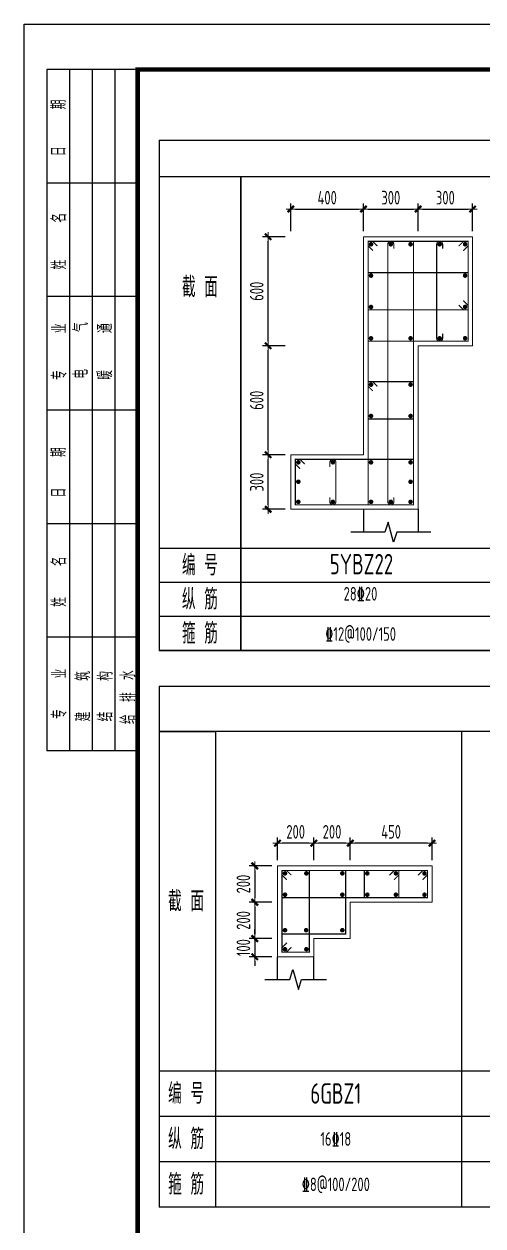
# Model space of a CAD drawing. Extents: x 292423 to 376523, y 106557 to 361882.
# Drawn here: x 292423 to 302519, y 139497 to 165957 of the extents above; entities that cross this region are included whole.
import ezdxf
from ezdxf.enums import TextEntityAlignment as Align

# ---------------------------------------------------------------- set-up
doc = ezdxf.new("R2010")
doc.units = 0
doc.header["$LTSCALE"] = 1000
doc.layers.get('0').update_dxf_attribs({"linetype": 'CONTINUOUS'})
doc.layers.get('Defpoints').update_dxf_attribs({"linetype": 'CONTINUOUS'})
for name, color, linetype in [('1508', 2, 'CONTINUOUS'), ('PUB_TITLE', 4, 'CONTINUOUS'), ('TAB', 7, 'CONTINUOUS'), ('TEXT', 7, 'CONTINUOUS'), ('THIN', 7, 'CONTINUOUS'), ('tk', 7, 'CONTINUOUS')]:
    doc.layers.add(name, color=color, linetype=linetype)
for name, color, linetype, lineweight in [('REIN', 6, 'CONTINUOUS', 18), ('Z-柱大样外框', 7, 'ByLayer', 18), ('Z-详图标注', 3, 'CONTINUOUS', 18)]:
    doc.layers.add(name, color=color, linetype=linetype, lineweight=lineweight)
doc.styles.add('DX', font='tssdeng.shx', dxfattribs={"width": 0.7, "bigfont": 'tssdchn.shx'})
doc.styles.get("Standard").update_dxf_attribs({"font": 'tssdeng.shx', "width": 0.7, "bigfont": 'tssdchn.shx'})
doc.styles.add('TCCAD_Dimension', font='Tssdeng.shx', dxfattribs={"width": 0.7, "bigfont": 'tssdchn.shx'})
doc.dimstyles.new('TCCAD_25_100', dxfattribs={"dimtxt": 300, "dimasz": 100, "dimexe": 125, "dimexo": 125, "dimgap": 100, "dimtad": 1, "dimdec": 0, "dimlfac": 0.25, "dimzin": 0, "dimdsep": 46, "dimtxsty": 'TCCAD_Dimension', "dimblk": '_TCDBK25_100', "dimcen": 0, "dimclrt": 7, "dimadec": 0, "dimazin": 0, "dimtfac": 1, "dimtdec": 0, "dimtix": 1, "dimtmove": 2, "dimatfit": 3, "dimfxl": 1, "dimtolj": 1, "dimtzin": 0, "dimarcsym": 0})

# ---------------------------------------------------------------- blocks, each defined once
blk = doc.blocks.new('_TCDBK25_100')
blk.add_line((-1, 0), (1, 0))
at = {"const_width": 0.5}
blk.add_lwpolyline([(-0.7, -0.7), (0.7, 0.7)], dxfattribs=at)
blk = doc.blocks.new('*D126')
at = {"layer": 'Defpoints', "color": 0}
for p in [(299599, 147924), (299599, 147424), (301399, 147424)]:
    blk.add_point(p, dxfattribs=at)
at = {"layer": 'Z-详图标注', "color": 0, "lineweight": -2}
for p, q in [((299599, 147549), (299599, 148049)), ((301299, 147924), (299699, 147924)), ((301399, 147549), (301399, 148049))]:
    blk.add_line(p, q, dxfattribs=at)
at = {"layer": 'Z-详图标注', "color": 0, "lineweight": -2, "xscale": 100, "yscale": 100, "zscale": 100, "rotation": 180}
blk.add_blockref('_TCDBK25_100', (299599, 147924), dxfattribs=at)
at = {"layer": 'Z-详图标注', "color": 0, "lineweight": -2, "xscale": 100, "yscale": 100, "zscale": 100}
blk.add_blockref('_TCDBK25_100', (301399, 147924), dxfattribs=at)
at = {"layer": 'Z-详图标注', "color": 7, "insert": (300499, 148174), "char_height": 300, "attachment_point": 5, "style": 'TCCAD_Dimension'}
blk.add_mtext('\\A1;450', dxfattribs=at)
blk = doc.blocks.new('*D127')
at = {"layer": 'Defpoints', "color": 0}
for p in [(297999, 147924), (297999, 147424), (298799, 147424)]:
    blk.add_point(p, dxfattribs=at)
at = {"layer": 'Z-详图标注', "color": 0, "lineweight": -2}
for p, q in [((297999, 147549), (297999, 148049)), ((298699, 147924), (298099, 147924)), ((298799, 147549), (298799, 148049))]:
    blk.add_line(p, q, dxfattribs=at)
at = {"layer": 'Z-详图标注', "color": 0, "lineweight": -2, "xscale": 100, "yscale": 100, "zscale": 100, "rotation": 180}
blk.add_blockref('_TCDBK25_100', (297999, 147924), dxfattribs=at)
at = {"layer": 'Z-详图标注', "color": 0, "lineweight": -2, "xscale": 100, "yscale": 100, "zscale": 100}
blk.add_blockref('_TCDBK25_100', (298799, 147924), dxfattribs=at)
at = {"layer": 'Z-详图标注', "color": 7, "insert": (298399, 148174), "char_height": 300, "attachment_point": 5, "style": 'TCCAD_Dimension'}
blk.add_mtext('\\A1;200', dxfattribs=at)
blk = doc.blocks.new('*D128')
at = {"layer": 'Defpoints', "color": 0}
for p in [(297999, 147424), (297499, 146624), (297999, 146624)]:
    blk.add_point(p, dxfattribs=at)
at = {"layer": 'Z-详图标注', "color": 0, "lineweight": -2}
for p, q in [((297874, 147424), (297374, 147424)), ((297499, 147324), (297499, 146724)), ((297874, 146624), (297374, 146624))]:
    blk.add_line(p, q, dxfattribs=at)
at = {"layer": 'Z-详图标注', "color": 0, "lineweight": -2, "xscale": 100, "yscale": 100, "zscale": 100}
for p, rotation in [((297499, 147424), 90), ((297499, 146624), 270)]:
    blk.add_blockref('_TCDBK25_100', p, dxfattribs=dict(at, rotation=rotation))
at = {"layer": 'Z-详图标注', "color": 7, "insert": (297249, 147024), "char_height": 300, "attachment_point": 5, "rotation": 90, "style": 'TCCAD_Dimension'}
blk.add_mtext('\\A1;200', dxfattribs=at)
blk = doc.blocks.new('*D129')
at = {"layer": 'Defpoints', "color": 0}
for p in [(297999, 146624), (297499, 145824), (297999, 145824)]:
    blk.add_point(p, dxfattribs=at)
at = {"layer": 'Z-详图标注', "color": 0, "lineweight": -2}
for p, q in [((297874, 146624), (297374, 146624)), ((297499, 146524), (297499, 145924)), ((297874, 145824), (297374, 145824))]:
    blk.add_line(p, q, dxfattribs=at)
at = {"layer": 'Z-详图标注', "color": 0, "lineweight": -2, "xscale": 100, "yscale": 100, "zscale": 100}
for p, rotation in [((297499, 146624), 90), ((297499, 145824), 270)]:
    blk.add_blockref('_TCDBK25_100', p, dxfattribs=dict(at, rotation=rotation))
at = {"layer": 'Z-详图标注', "color": 7, "insert": (297249, 146224), "char_height": 300, "attachment_point": 5, "rotation": 90, "style": 'TCCAD_Dimension'}
blk.add_mtext('\\A1;200', dxfattribs=at)
blk = doc.blocks.new('*D161')
at = {"layer": 'Defpoints', "color": 0}
for p in [(298799, 147924), (298799, 147424), (299599, 147424)]:
    blk.add_point(p, dxfattribs=at)
at = {"layer": 'Z-详图标注', "color": 0, "lineweight": -2}
for p, q in [((298799, 147549), (298799, 148049)), ((299499, 147924), (298899, 147924)), ((299599, 147549), (299599, 148049))]:
    blk.add_line(p, q, dxfattribs=at)
at = {"layer": 'Z-详图标注', "color": 0, "lineweight": -2, "xscale": 100, "yscale": 100, "zscale": 100, "rotation": 180}
blk.add_blockref('_TCDBK25_100', (298799, 147924), dxfattribs=at)
at = {"layer": 'Z-详图标注', "color": 0, "lineweight": -2, "xscale": 100, "yscale": 100, "zscale": 100}
blk.add_blockref('_TCDBK25_100', (299599, 147924), dxfattribs=at)
at = {"layer": 'Z-详图标注', "color": 7, "insert": (299199, 148174), "char_height": 300, "attachment_point": 5, "style": 'TCCAD_Dimension'}
blk.add_mtext('\\A1;200', dxfattribs=at)
blk = doc.blocks.new('*D162')
at = {"layer": 'Defpoints', "color": 0}
for p in [(297999, 145824), (297499, 145424), (297999, 145424)]:
    blk.add_point(p, dxfattribs=at)
at = {"layer": 'Z-详图标注', "color": 0, "lineweight": -2}
for p, q in [((297874, 145824), (297374, 145824)), ((297499, 145924), (297499, 146024)), ((297499, 145824), (297499, 145424)), ((297874, 145424), (297374, 145424)), ((297499, 145324), (297499, 145224))]:
    blk.add_line(p, q, dxfattribs=at)
at = {"layer": 'Z-详图标注', "color": 0, "lineweight": -2, "xscale": 100, "yscale": 100, "zscale": 100}
for p, rotation in [((297499, 145824), 270), ((297499, 145424), 90)]:
    blk.add_blockref('_TCDBK25_100', p, dxfattribs=dict(at, rotation=rotation))
at = {"layer": 'Z-详图标注', "color": 7, "insert": (297249, 145624), "char_height": 300, "attachment_point": 5, "rotation": 90, "style": 'TCCAD_Dimension'}
blk.add_mtext('\\A1;100', dxfattribs=at)
blk = doc.blocks.new('*D767')
at = {"layer": 'Defpoints', "color": 0}
for p in [(297792, 156474), (298292, 156474), (298292, 155274)]:
    blk.add_point(p, dxfattribs=at)
at = {"layer": 'Z-详图标注', "color": 0, "lineweight": -2}
for p, q in [((298167, 156474), (297667, 156474)), ((297792, 155374), (297792, 156374)), ((298167, 155274), (297667, 155274))]:
    blk.add_line(p, q, dxfattribs=at)
at = {"layer": 'Z-详图标注', "color": 0, "lineweight": -2, "xscale": 100, "yscale": 100, "zscale": 100}
for p, rotation in [((297792, 156474), 90), ((297792, 155274), 270)]:
    blk.add_blockref('_TCDBK25_100', p, dxfattribs=dict(at, rotation=rotation))
at = {"layer": 'Z-详图标注', "color": 7, "insert": (297542, 155874), "char_height": 300, "attachment_point": 5, "rotation": 90, "style": 'TCCAD_Dimension'}
blk.add_mtext('\\A1;300', dxfattribs=at)
blk = doc.blocks.new('*D768')
at = {"layer": 'Defpoints', "color": 0}
for p in [(297792, 158874), (298292, 158874), (298292, 156474)]:
    blk.add_point(p, dxfattribs=at)
at = {"layer": 'Z-详图标注', "color": 0, "lineweight": -2}
for p, q in [((298167, 158874), (297667, 158874)), ((297792, 156574), (297792, 158774)), ((298167, 156474), (297667, 156474))]:
    blk.add_line(p, q, dxfattribs=at)
at = {"layer": 'Z-详图标注', "color": 0, "lineweight": -2, "xscale": 100, "yscale": 100, "zscale": 100}
for p, rotation in [((297792, 158874), 90), ((297792, 156474), 270)]:
    blk.add_blockref('_TCDBK25_100', p, dxfattribs=dict(at, rotation=rotation))
at = {"layer": 'Z-详图标注', "color": 7, "insert": (297542, 157674), "char_height": 300, "attachment_point": 5, "rotation": 90, "style": 'TCCAD_Dimension'}
blk.add_mtext('\\A1;600', dxfattribs=at)
blk = doc.blocks.new('*D769')
at = {"layer": 'Defpoints', "color": 0}
for p in [(297792, 161274), (298292, 161274), (298292, 158874)]:
    blk.add_point(p, dxfattribs=at)
at = {"layer": 'Z-详图标注', "color": 0, "lineweight": -2}
for p, q in [((298167, 161274), (297667, 161274)), ((297792, 158974), (297792, 161174)), ((298167, 158874), (297667, 158874))]:
    blk.add_line(p, q, dxfattribs=at)
at = {"layer": 'Z-详图标注', "color": 0, "lineweight": -2, "xscale": 100, "yscale": 100, "zscale": 100}
for p, rotation in [((297792, 161274), 90), ((297792, 158874), 270)]:
    blk.add_blockref('_TCDBK25_100', p, dxfattribs=dict(at, rotation=rotation))
at = {"layer": 'Z-详图标注', "color": 7, "insert": (297542, 160074), "char_height": 300, "attachment_point": 5, "rotation": 90, "style": 'TCCAD_Dimension'}
blk.add_mtext('\\A1;600', dxfattribs=at)
blk = doc.blocks.new('*D786')
at = {"layer": 'Defpoints', "color": 0}
for p in [(299892, 161884), (298292, 161274), (299892, 161274)]:
    blk.add_point(p, dxfattribs=at)
at = {"layer": 'Z-详图标注', "color": 0, "lineweight": -2}
for p, q in [((298292, 161399), (298292, 162009)), ((299892, 161399), (299892, 162009)), ((298392, 161884), (299792, 161884))]:
    blk.add_line(p, q, dxfattribs=at)
at = {"layer": 'Z-详图标注', "color": 0, "lineweight": -2, "xscale": 100, "yscale": 100, "zscale": 100, "rotation": 180}
blk.add_blockref('_TCDBK25_100', (298292, 161884), dxfattribs=at)
at = {"layer": 'Z-详图标注', "color": 0, "lineweight": -2, "xscale": 100, "yscale": 100, "zscale": 100}
blk.add_blockref('_TCDBK25_100', (299892, 161884), dxfattribs=at)
at = {"layer": 'Z-详图标注', "color": 7, "insert": (299092, 162134), "char_height": 300, "attachment_point": 5, "style": 'TCCAD_Dimension'}
blk.add_mtext('\\A1;400', dxfattribs=at)
blk = doc.blocks.new('*D787')
at = {"layer": 'Defpoints', "color": 0}
for p in [(301092, 161884), (299892, 161274), (301092, 161274)]:
    blk.add_point(p, dxfattribs=at)
at = {"layer": 'Z-详图标注', "color": 0, "lineweight": -2}
for p, q in [((299892, 161399), (299892, 162009)), ((301092, 161399), (301092, 162009)), ((299992, 161884), (300992, 161884))]:
    blk.add_line(p, q, dxfattribs=at)
at = {"layer": 'Z-详图标注', "color": 0, "lineweight": -2, "xscale": 100, "yscale": 100, "zscale": 100, "rotation": 180}
blk.add_blockref('_TCDBK25_100', (299892, 161884), dxfattribs=at)
at = {"layer": 'Z-详图标注', "color": 0, "lineweight": -2, "xscale": 100, "yscale": 100, "zscale": 100}
blk.add_blockref('_TCDBK25_100', (301092, 161884), dxfattribs=at)
at = {"layer": 'Z-详图标注', "color": 7, "insert": (300492, 162134), "char_height": 300, "attachment_point": 5, "style": 'TCCAD_Dimension'}
blk.add_mtext('\\A1;300', dxfattribs=at)
blk = doc.blocks.new('*D788')
at = {"layer": 'Defpoints', "color": 0}
for p in [(302292, 161884), (301092, 161274), (302292, 161274)]:
    blk.add_point(p, dxfattribs=at)
at = {"layer": 'Z-详图标注', "color": 0, "lineweight": -2}
for p, q in [((301092, 161399), (301092, 162009)), ((302292, 161399), (302292, 162009)), ((301192, 161884), (302192, 161884))]:
    blk.add_line(p, q, dxfattribs=at)
at = {"layer": 'Z-详图标注', "color": 0, "lineweight": -2, "xscale": 100, "yscale": 100, "zscale": 100, "rotation": 180}
blk.add_blockref('_TCDBK25_100', (301092, 161884), dxfattribs=at)
at = {"layer": 'Z-详图标注', "color": 0, "lineweight": -2, "xscale": 100, "yscale": 100, "zscale": 100}
blk.add_blockref('_TCDBK25_100', (302292, 161884), dxfattribs=at)
at = {"layer": 'Z-详图标注', "color": 7, "insert": (301692, 162134), "char_height": 300, "attachment_point": 5, "style": 'TCCAD_Dimension'}
blk.add_mtext('\\A1;300', dxfattribs=at)
blk = doc.blocks.new('A1tk')
at = {"layer": 'PUB_TITLE'}
for p, q in [((500, 58400), (500, 43400)), ((2500, 58400), (500, 58400)), ((1000, 58400), (1000, 43400)), ((1500, 58400), (1500, 43400)), ((2000, 58400), (2000, 43400)), ((2500, 55900), (500, 55900)), ((2500, 53400), (500, 53400)), ((2500, 50900), (500, 50900)), ((2500, 48400), (500, 48400)), ((2500, 45900), (500, 45900)), ((2500, 43400), (500, 43400))]:
    blk.add_line(p, q, dxfattribs=at)
at = {"layer": 'tk', "color": 5}
blk.add_lwpolyline([(0, 0), (0, 59400), (84100, 59400), (84100, 0)], close=True, dxfattribs=at)
at = {"layer": 'tk', "const_width": 100}
blk.add_lwpolyline([(2500, 1000), (83100, 1000), (83100, 58400), (2500, 58400)], close=True, dxfattribs=at)
at = {"layer": 'PUB_TITLE', "style": 'DX', "width": 0.7}
for s, p in [('日      期', (747, 57116, 2200)), ('姓      名 ', (752, 54687)), ('专      业', (762, 52186)), ('电      气', (1232, 52213, 2200)), ('暖      通', (1766, 52190, 2200)), ('日     期', (747, 49531, 2200)), ('姓     名', (752, 47126)), ('专     业', (762, 44655)), ('建     筑', (1283, 44602, 2200)), ('结     构', (1774, 44602, 2200)), ('给  排  水', (2271, 44582, 2200))]:
    blk.add_text(s, height=320, rotation=90, dxfattribs=at).set_placement(p, align=Align.MIDDLE)

msp = doc.modelspace()

# ---------------------------------------------------------------- linework, layer by layer
at = {"layer": 'REIN', "color": 210, "const_width": 25, "elevation": 0}
for points in [[(300098.1, 160967.5), (299992, 161073.5), (299992, 161173.5), (300992, 161173.5), (300992, 155373.5), (299992, 155373.5), (299992, 161173.5), (300092, 161173.5), (300198.1, 161067.5)], [(301985.9, 161067.5), (302092, 161173.5), (302192, 161173.5), (302192, 158973.5), (299992, 158973.5), (299992, 161173.5), (302192, 161173.5), (302192, 161073.5), (302085.9, 160967.5)], [(298498.1, 156167.5), (298392, 156273.5), (298392, 156373.5), (300992, 156373.5), (300992, 155373.5), (298392, 155373.5), (298392, 156373.5), (298492, 156373.5), (298598.1, 156267.5)]]:
    msp.add_lwpolyline(points, dxfattribs=at)
at = {"layer": 'REIN', "color": 6, "const_width": 50, "elevation": 0}
for points in [[(300032, 161108.5, 1), (300082, 161108.5, 1)], [(300467, 161108.5, 1), (300517, 161108.5, 1)], [(300902, 161108.5, 1), (300952, 161108.5, 1)], [(301542, 161108.5, 1), (301592, 161108.5, 1)], [(302102, 161108.5, 1), (302152, 161108.5, 1)], [(300032, 160418.5, 1), (300082, 160418.5, 1)], [(302102, 160418.5, 1), (302152, 160418.5, 1)], [(300032, 159728.5, 1), (300082, 159728.5, 1)], [(302102, 159728.5, 1), (302152, 159728.5, 1)], [(300032, 159038.5, 1), (300082, 159038.5, 1)], [(300902, 159038.5, 1), (300952, 159038.5, 1)], [(301542, 159038.5, 1), (301592, 159038.5, 1)], [(302102, 159038.5, 1), (302152, 159038.5, 1)], [(300032, 158018.5, 1), (300082, 158018.5, 1)], [(300902, 158018.5, 1), (300952, 158018.5, 1)], [(300032, 157328.5, 1), (300082, 157328.5, 1)], [(300902, 157328.5, 1), (300952, 157328.5, 1)], [(298432, 156308.5, 1), (298482, 156308.5, 1)], [(299192, 156308.5, 1), (299242, 156308.5, 1)], [(300032, 156308.5, 1), (300082, 156308.5, 1)], [(300902, 156308.5, 1), (300952, 156308.5, 1)], [(298432, 155880.3, 1), (298482, 155880.3, 1)], [(300902, 155880.3, 1), (300952, 155880.3, 1)], [(298432, 155438.5, 1), (298482, 155438.5, 1)], [(299192, 155438.5, 1), (299242, 155438.5, 1)], [(300032, 155438.5, 1), (300082, 155438.5, 1)], [(300467, 155438.5, 1), (300517, 155438.5, 1)], [(300902, 155438.5, 1), (300952, 155438.5, 1)]]:
    msp.add_lwpolyline(points, format="xyb", close=True, dxfattribs=at)
at = {"layer": 'REIN', "color": 6, "const_width": 25, "elevation": 0}
for points in [[(300557, 155538.5), (300557, 155438.5, -1), (300427, 155438.5), (300427, 161108.5, -1), (300557, 161108.5), (300557, 161008.5)], [(301632, 159138.5), (301632, 159038.5, -1), (301502, 159038.5), (301502, 161108.5, -1), (301632, 161108.5), (301632, 161008.5)], [(299152, 156208.5), (299152, 156308.5, -1), (299282, 156308.5), (299282, 155438.5, -1), (299152, 155438.5), (299152, 155538.5)]]:
    msp.add_lwpolyline(points, format="xyb", dxfattribs=at)
for points in [[(302085.9, 159869.6), (302192, 159763.5), (302192, 159663.5), (299992, 159663.5), (299992, 160483.5), (302192, 160483.5), (302192, 159663.5), (302092, 159663.5), (301985.9, 159769.6)], [(300098.1, 157877.5), (299992, 157983.5), (299992, 158083.5), (300992, 158083.5), (300992, 157263.5), (299992, 157263.5), (299992, 158083.5), (300092, 158083.5), (300198.1, 157977.5)]]:
    msp.add_lwpolyline(points, dxfattribs=at)
at = {"layer": 'REIN', "color": 210, "const_width": 25}
for points in [[(298305.2, 145630.2), (298199.2, 145524.2), (298099.2, 145524.2), (298099.2, 147324.2), (298699.2, 147324.2), (298699.2, 145524.2), (298099.2, 145524.2), (298099.2, 145624.2), (298205.2, 145730.2)], [(301093.1, 147218.1), (301199.2, 147324.2), (301299.2, 147324.2), (301299.2, 146724.2), (298099.2, 146724.2), (298099.2, 147324.2), (301299.2, 147324.2), (301299.2, 147224.2), (301193.1, 147118.1)], [(298205.2, 147118.1), (298099.2, 147224.2), (298099.2, 147324.2), (299499.2, 147324.2), (299499.2, 145924.2), (298099.2, 145924.2), (298099.2, 147324.2), (298199.2, 147324.2), (298305.2, 147218.1)]]:
    msp.add_lwpolyline(points, dxfattribs=at)
at = {"layer": 'REIN', "color": 6, "const_width": 50}
for points in [[(298139.2, 147259.2, 1), (298189.2, 147259.2, 1)], [(298609.2, 147259.2, 1), (298659.2, 147259.2, 1)], [(299400.6, 147259.2, 1), (299450.6, 147259.2, 1)], [(299949.2, 147259.2, 1), (299999.2, 147259.2, 1)], [(300579.2, 147259.2, 1), (300629.2, 147259.2, 1)], [(301209.2, 147259.2, 1), (301259.2, 147259.2, 1)], [(298139.2, 146789.2, 1), (298189.2, 146789.2, 1)], [(299400.6, 146789.2, 1), (299450.6, 146789.2, 1)], [(299949.2, 146789.2, 1), (299999.2, 146789.2, 1)], [(300579.2, 146789.2, 1), (300629.2, 146789.2, 1)], [(301209.2, 146789.2, 1), (301259.2, 146789.2, 1)], [(298139.2, 146008.6, 1), (298189.2, 146008.6, 1)], [(298604.1, 146008.6, 1), (298654.1, 146008.6, 1)], [(299400.6, 146008.6, 1), (299450.6, 146008.6, 1)], [(298139.2, 145589.2, 1), (298189.2, 145589.2, 1)], [(298609.2, 145589.2, 1), (298659.2, 145589.2, 1)]]:
    msp.add_lwpolyline(points, format="xyb", close=True, dxfattribs=at)
at = {"layer": 'REIN', "color": 6, "const_width": 25}
msp.add_lwpolyline([(300463.1, 147218.1), (300569.2, 147324.2), (300669.2, 147324.2), (300669.2, 146724.2), (299909.2, 146724.2), (299909.2, 147324.2), (300669.2, 147324.2), (300669.2, 147224.2), (300563.1, 147118.1)], dxfattribs=at)
at = {"layer": 'TAB'}
for p, q in [((295391.9, 163397.7), (356799.6, 163397.7, 0)), ((295391.9, 163397.7), (295391.9, 152168.8, 0)), ((295391.9, 162599.4), (297191.9, 162599.4)), ((297191.9, 162599.4), (356799.6, 162599.4, 0)), ((297191.9, 162599.4), (297191.9, 152168.8, 0)), ((297191.9, 162599.4), (297191.9, 152168.8, 0)), ((297191.9, 152168.8, 0), (297191.9, 162599.4)), ((295391.9, 154418.8, 0), (356799.6, 154418.8, 0)), ((295391.9, 153668.8, 0), (356799.6, 153668.8, 0)), ((295391.9, 152918.8, 0), (356799.6, 152918.8, 0)), ((356799.6, 152168.8, 0), (295391.9, 152168.8, 0)), ((295391.9, 152168.8, 0), (356799.6, 152168.8, 0)), ((295391.9, 151380.3), (308544.2, 151380.3)), ((295391.9, 151380.3), (295391.9, 139913.6)), ((308544.2, 150380.3), (295391.9, 150380.3)), ((295391.9, 150380.3), (296632.2, 150380.3)), ((296632.2, 150380.3), (296632.2, 139913.6)), ((302049, 150380.3), (302049, 139913.6)), ((295391.9, 142913.6), (296632.2, 142913.6)), ((296632.2, 142913.6), (308544.2, 142913.6)), ((295391.9, 141913.6), (296632.2, 141913.6)), ((295391.9, 141913.6), (296632.2, 141913.6)), ((296632.2, 141913.6), (308544.2, 141913.6)), ((296632.2, 141913.6), (308544.2, 141913.6)), ((295391.9, 140913.6), (296632.2, 140913.6)), ((296632.2, 140913.6), (308544.2, 140913.6)), ((296632.2, 139913.6), (295391.9, 139913.6)), ((308544.2, 139913.6), (296632.2, 139913.6))]:
    msp.add_line(p, q, dxfattribs=at)
at = {"layer": 'THIN'}
for p, q in [((299892, 155273.5, 0), (299892, 154773.5, 0)), ((301092, 155273.5, 0), (301092, 154773.5, 0)), ((297999.2, 144924.2), (297999.2, 145424.2)), ((298799.2, 144924.2), (298799.2, 145424.2))]:
    msp.add_line(p, q, dxfattribs=at)
at = {"layer": 'THIN', "elevation": 0}
msp.add_lwpolyline([(301372, 154773.5), (300622, 154773.5), (300552, 154553.5), (300432, 154993.5), (300362, 154773.5), (299612, 154773.5)], dxfattribs=at)
at = {"layer": 'THIN'}
msp.add_lwpolyline([(297719.2, 144924.2), (298269.2, 144924.2), (298339.2, 145144.2), (298459.2, 144704.2), (298529.2, 144924.2), (299079.2, 144924.2)], dxfattribs=at)
at = {"layer": 'Z-柱大样外框', "elevation": 0}
msp.add_lwpolyline([(298292, 155273.5), (301092, 155273.5), (301092, 158873.5), (302292, 158873.5), (302292, 161273.5), (299892, 161273.5), (299892, 156473.5), (298292, 156473.5), (298292, 155273.5)], close=True, dxfattribs=at)
at = {"layer": 'Z-柱大样外框'}
msp.add_lwpolyline([(301399.2, 146624.2), (299599.2, 146624.2), (299599.2, 145824.2), (298799.2, 145824.2), (298799.2, 145424.2), (297999.2, 145424.2), (297999.2, 147424.2), (301399.2, 147424.2)], close=True, dxfattribs=at)

# ---------------------------------------------------------------- block references
at = {"layer": '1508'}
msp.add_blockref('A1tk', (292422.6, 106556.8), dxfattribs=at)

# ---------------------------------------------------------------- texts
at = {"layer": 'TAB', "width": 0.7}
for s, height, p in [('5YBZ22', 450, (299847.1, 154067.7, 0)), ('%%13212@100/150', 300, (299828.1, 152528.8, 0)), ('截 面', 450, (295987.3, 146647)), ('编 号', 450, (295987.3, 142413.6)), ('6GBZ1', 450, (299281.7, 142413.6)), ('纵 筋', 450, (295987.3, 141413.6)), ('16%%13218', 300, (299281.7, 141413.6)), ('箍 筋', 450, (295987.3, 140413.6)), ('%%1328@100/200', 300, (299281.7, 140413.6))]:
    msp.add_text(s, height=height, dxfattribs=at).set_placement(p, align=Align.MIDDLE_CENTER)
msp.add_text('28%%13220', height=300, dxfattribs=at).set_placement((299454, 153173.8, 0), align=Align.BOTTOM_LEFT)
at = {"layer": 'TEXT', "color": 7, "width": 0.7}
for s, p in [('截 面', (296291.9, 160167.4)), ('编 号', (296291.9, 154043.8, 0)), ('纵 筋', (296291.9, 153293.8, 0)), ('箍 筋', (296291.9, 152543.8, 0))]:
    msp.add_text(s, height=450, dxfattribs=at).set_placement(p, align=Align.MIDDLE_CENTER)

# ---------------------------------------------------------------- dimensions: what is measured, and where the dimension line sits
at = {"layer": 'Z-详图标注'}
for base, p1, p2, picture, middle in [((299892, 161883.9, 0), (298292, 161273.5, 0), (299892, 161273.5, 0), '*D786', (299092, 162133.9, 0)), ((301092, 161883.9, 0), (299892, 161273.5, 0), (301092, 161273.5, 0), '*D787', (300492, 162133.9, 0)), ((302292, 161883.9, 0), (301092, 161273.5, 0), (302292, 161273.5, 0), '*D788', (301692, 162133.9, 0))]:
    dim = msp.add_linear_dim(base=base, p1=p1, p2=p2, dimstyle='TCCAD_25_100', dxfattribs=at)
    dim.commit()
    dim.dimension.update_dxf_attribs({"geometry": picture, "text_midpoint": middle})
for base, p1, p2, angle, picture, middle in [((297792, 161273.5, 0), (298292, 158873.5, 0), (298292, 161273.5, 0), 90, '*D769', (297542, 160073.5, 0)), ((297792, 158873.5, 0), (298292, 156473.5, 0), (298292, 158873.5, 0), 90, '*D768', (297542, 157673.5, 0)), ((297792, 156473.5, 0), (298292, 155273.5, 0), (298292, 156473.5, 0), 90, '*D767', (297542, 155873.5, 0)), ((297999.2, 147924.2), (298799.2, 147424.2), (297999.2, 147424.2), 180, '*D127', (298399.2, 148174.2)), ((298799.2, 147924.2), (299599.2, 147424.2), (298799.2, 147424.2), 180, '*D161', (299199.2, 148174.2)), ((299599.2, 147924.2), (301399.2, 147424.2), (299599.2, 147424.2), 180, '*D126', (300499.2, 148174.2)), ((297499.2, 146624.2), (297999.2, 147424.2), (297999.2, 146624.2), 270, '*D128', (297249.2, 147024.2)), ((297499.2, 145824.2), (297999.2, 146624.2), (297999.2, 145824.2), 270, '*D129', (297249.2, 146224.2)), ((297499.2, 145424.2), (297999.2, 145824.2), (297999.2, 145424.2), 270, '*D162', (297249.2, 145624.2))]:
    dim = msp.add_linear_dim(base=base, p1=p1, p2=p2, angle=angle, dimstyle='TCCAD_25_100', dxfattribs=at)
    dim.commit()
    dim.dimension.update_dxf_attribs({"geometry": picture, "text_midpoint": middle})

doc.saveas('drawing.dxf')
